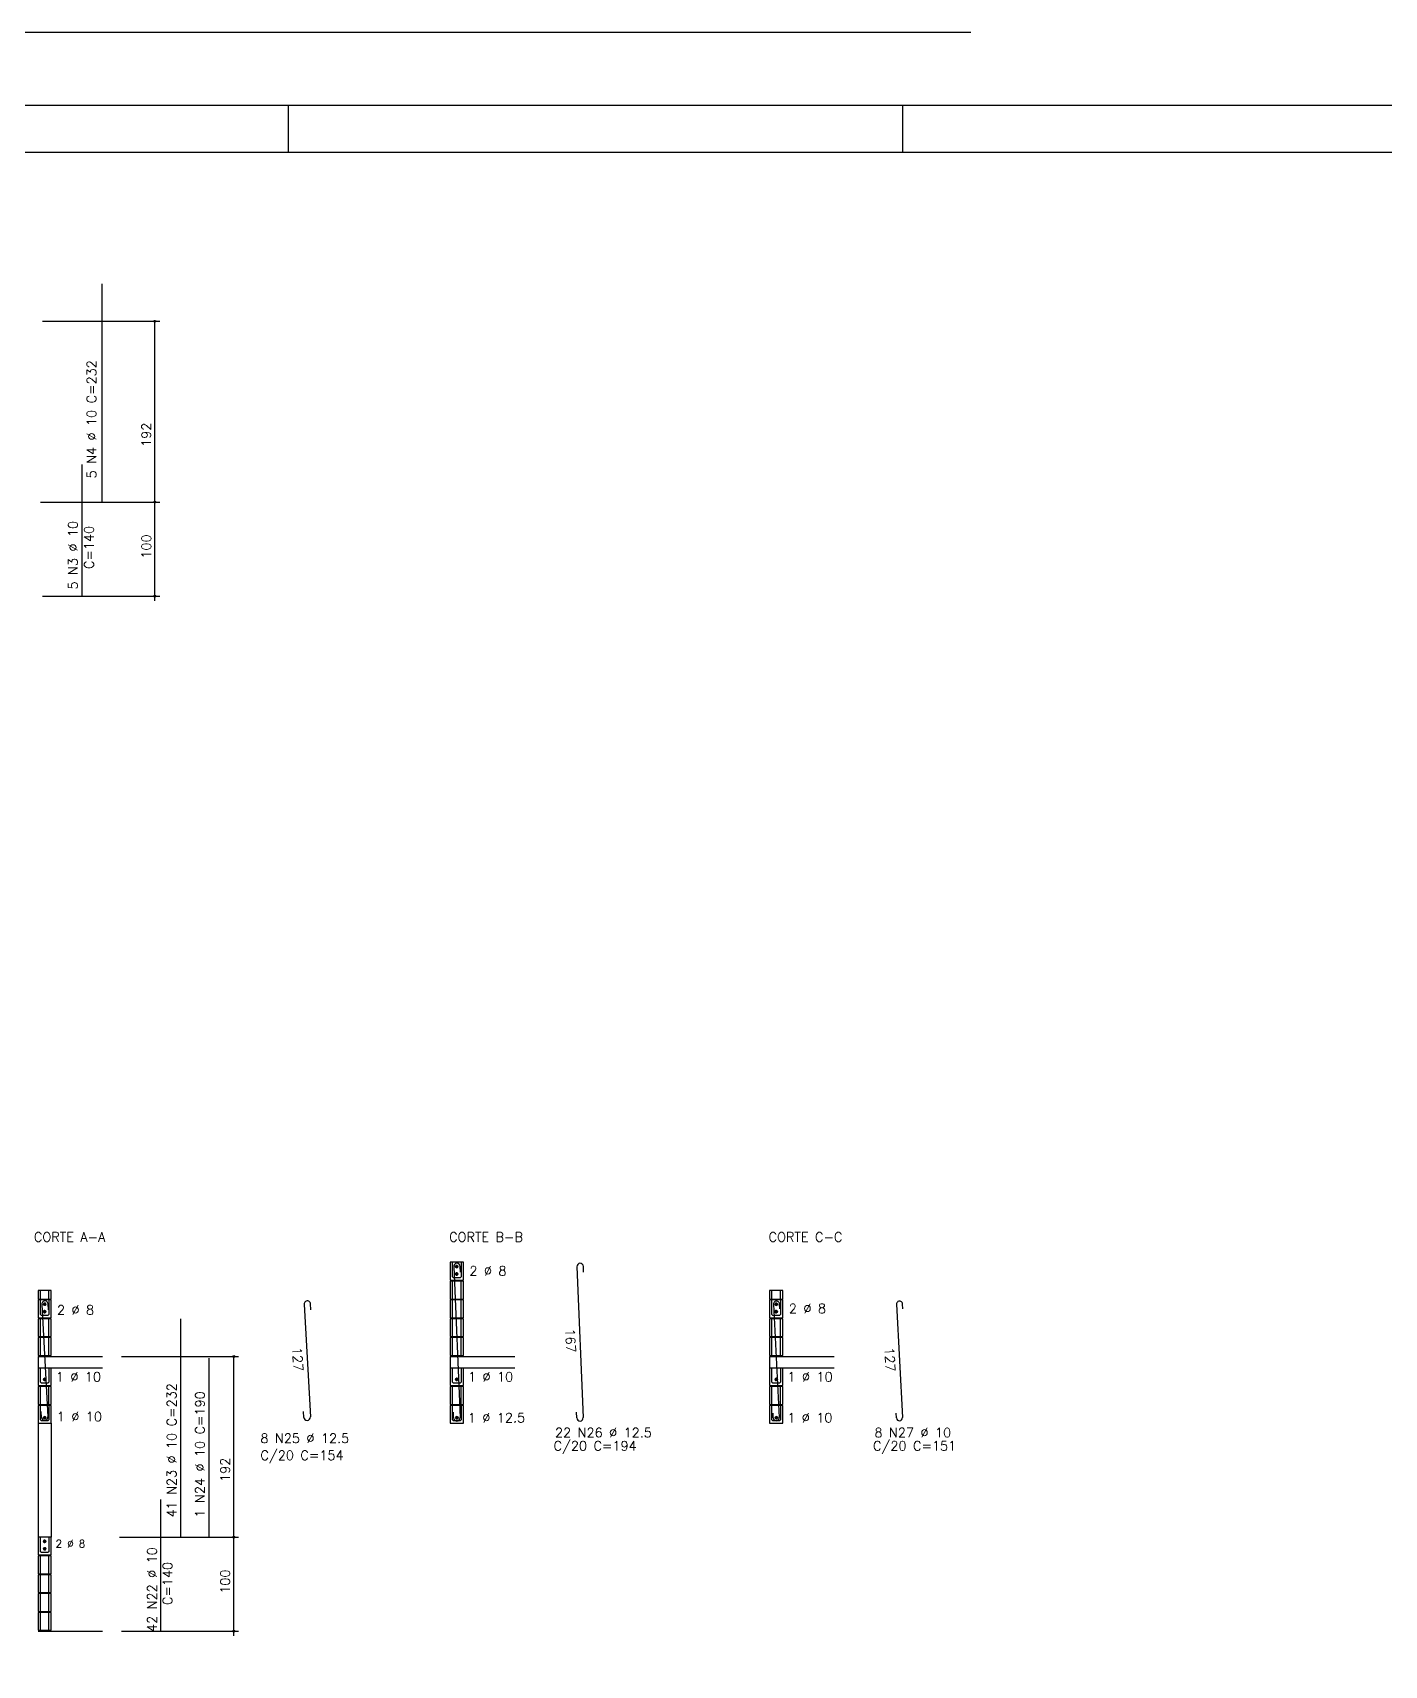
# Model space of a CAD drawing. Extents: x -2 to 121, y -2 to 61.
# Drawn here: x 63.42 to 92.13, y 26.25 to 60.95 of the extents above; entities that cross this region are included whole.
import ezdxf

# ---------------------------------------------------------------- set-up
doc = ezdxf.new("R2010")
doc.units = 0
doc.header["$MEASUREMENT"] = 0
doc.linetypes.add('HIDDEN', pattern=[0.375, 0.25, -0.125])
doc.layers.get('Defpoints').update_dxf_attribs({"linetype": 'CONTINUOUS'})
for name, color, linetype in [('ARQ_FOLHA', 7, 'CONTINUOUS'), ('PENA_02', 2, 'CONTINUOUS'), ('PENA_03', 3, 'CONTINUOUS'), ('PENA_05', 5, 'CONTINUOUS')]:
    doc.layers.add(name, color=color, linetype=linetype)
doc.styles.get("Standard").update_dxf_attribs({"font": 'ROMANS.SHX'})

msp = doc.modelspace()

# ---------------------------------------------------------------- linework, layer by layer
at = {"layer": 'ARQ_FOLHA', "color": 1}
for p, q in [((68.85, 58.400001), (68.85, 59.400001)), ((81.9, 58.400001), (81.9, 59.400001))]:
    msp.add_line(p, q, dxfattribs=at)
for points in [[(0, 0.000001), (118.9, 0.000001), (118.9, 59.400001), (0, 59.400001)], [(2.5, 1.000001), (117.9, 1.000001), (117.9, 58.400001), (2.5, 58.400001)]]:
    msp.add_lwpolyline(points, close=True, dxfattribs=at)
at = {"layer": 'Defpoints', "color": 8, "linetype": 'HIDDEN', "ltscale": 100}
msp.add_lwpolyline([(-1.95, 60.950001), (-1.95, -1.549999), (120.85, -1.549999), (120.85, 60.950001)], close=True, dxfattribs=at)
at = {"layer": 'PENA_02', "linetype": 'Continuous'}
for centre, radius in [((66.01455, 54.815287), 0.02), ((66.01455, 54.815287), 0.01), ((66.01455, 50.975287), 0.02), ((66.01455, 50.975287), 0.01), ((66.01455, 48.975287), 0.02), ((66.01455, 48.975287), 0.01), ((67.689873, 32.817547), 0.02), ((67.689873, 32.817547), 0.01), ((67.689873, 28.977547), 0.02), ((67.689873, 28.977547), 0.01), ((67.689873, 26.977547), 0.02), ((67.689873, 26.977547), 0.01)]:
    msp.add_circle(centre, radius, dxfattribs=at)
at = {"layer": 'PENA_03', "linetype": 'Continuous'}
for p, q in [((63.625234, 54.815287), (66.11455, 54.815287)), ((66.01455, 48.874754), (66.01455, 54.815287)), ((63.583302, 50.975287), (66.11455, 50.975287)), ((63.625234, 48.975287), (66.11455, 48.975287)), ((72.336009, 34.037547), (72.336009, 34.417547)), ((72.516009, 34.037547), (72.516009, 34.417547)), ((63.579877, 34.037547), (63.579877, 34.217547)), ((63.759877, 34.037547), (63.759877, 34.217547)), ((72.336009, 33.637547), (72.336009, 34.017547)), ((72.516009, 33.637547), (72.516009, 34.017547)), ((79.123185, 34.037547), (79.123185, 34.217547)), ((79.303185, 34.037547), (79.303185, 34.217547)), ((63.579877, 33.237547), (63.579877, 33.617547)), ((63.759877, 33.237547), (63.759877, 33.617547)), ((72.336009, 33.237547), (72.336009, 33.617547)), ((72.516009, 33.237547), (72.516009, 33.617547)), ((79.123185, 33.237547), (79.123185, 33.617547)), ((79.303185, 33.237547), (79.303185, 33.617547)), ((63.579877, 32.837547), (63.579877, 33.217547)), ((63.759877, 32.837547), (63.759877, 33.217547)), ((72.336009, 32.837547), (72.336009, 33.217547)), ((72.516009, 32.837547), (72.516009, 33.217547)), ((79.123185, 32.837547), (79.123185, 33.217547)), ((79.303185, 32.837547), (79.303185, 33.217547)), ((63.529877, 32.817547), (63.529877, 32.197547)), ((63.529877, 32.817547), (64.900556, 32.817547)), ((65.300556, 32.817547), (67.789873, 32.817547)), ((67.689873, 26.877014), (67.689873, 32.817547)), ((72.286009, 32.817547), (72.286009, 32.197547)), ((72.286009, 32.817547), (73.656689, 32.817547)), ((79.073185, 32.817547), (79.073185, 32.197547)), ((79.073185, 32.817547), (80.443865, 32.817547)), ((63.529877, 32.577547), (64.900556, 32.577547)), ((72.286009, 32.577547), (73.656689, 32.577547)), ((79.073185, 32.577547), (80.443865, 32.577547)), ((63.579877, 31.797547), (63.579877, 32.177547)), ((63.759877, 31.797547), (63.759877, 32.177547)), ((72.336009, 31.797547), (72.336009, 32.177547)), ((72.516009, 31.797547), (72.516009, 32.177547)), ((79.123185, 31.797547), (79.123185, 32.177547)), ((79.303185, 31.797547), (79.303185, 32.177547)), ((63.529877, 31.397547), (63.529877, 28.977547)), ((63.809877, 31.397547), (63.809877, 28.977547)), ((65.258625, 28.977547), (67.789873, 28.977547)), ((63.579877, 28.197547), (63.579877, 28.577547)), ((63.759877, 28.197547), (63.759877, 28.577547)), ((63.579877, 27.797547), (63.579877, 28.177547)), ((63.759877, 27.797547), (63.759877, 28.177547)), ((63.579877, 27.397547), (63.579877, 27.777547)), ((63.759877, 27.397547), (63.759877, 27.777547)), ((63.579877, 26.997547), (63.579877, 27.377547)), ((63.759877, 26.997547), (63.759877, 27.377547)), ((63.529877, 26.977547), (64.900556, 26.977547)), ((65.300556, 26.977547), (67.789873, 26.977547))]:
    msp.add_line(p, q, dxfattribs=at)
for points in [[(72.286009, 34.437547), (72.566009, 34.437547), (72.566009, 34.817547), (72.286009, 34.817547), (72.286009, 34.437547)], [(72.516009, 34.817547), (72.516009, 34.507547), (72.496009, 34.487547), (72.356009, 34.487547), (72.336009, 34.507547), (72.336009, 34.817547)], [(72.450558, 34.727281), (72.448397, 34.737449), (72.442286, 34.74586), (72.433284, 34.751057), (72.422945, 34.752144), (72.413058, 34.748932), (72.405333, 34.741976), (72.401105, 34.732479), (72.401105, 34.722083), (72.405333, 34.712586), (72.413058, 34.70563), (72.422945, 34.702418), (72.433284, 34.703504), (72.442286, 34.708702), (72.448397, 34.717112), (72.450558, 34.727281)], [(72.286009, 34.037547), (72.566009, 34.037547), (72.566009, 34.417547), (72.286009, 34.417547), (72.286009, 34.037547)], [(72.450558, 34.568537), (72.448397, 34.578705), (72.442286, 34.587116), (72.433284, 34.592313), (72.422945, 34.5934), (72.413058, 34.590188), (72.405333, 34.583232), (72.401105, 34.573735), (72.401105, 34.563339), (72.405333, 34.553842), (72.413058, 34.546886), (72.422945, 34.543674), (72.433284, 34.544761), (72.442286, 34.549958), (72.448397, 34.558369), (72.450558, 34.568537)], [(63.529877, 34.037547), (63.809877, 34.037547), (63.809877, 34.217547), (63.529877, 34.217547), (63.529877, 34.037547)], [(63.529877, 33.637547), (63.809877, 33.637547), (63.809877, 34.017547), (63.529877, 34.017547), (63.529877, 33.637547)], [(63.759877, 34.017547), (63.759877, 33.707547), (63.739877, 33.687547), (63.599877, 33.687547), (63.579877, 33.707547), (63.579877, 34.017547)], [(72.286009, 33.637547), (72.566009, 33.637547), (72.566009, 34.017547), (72.286009, 34.017547), (72.286009, 33.637547)], [(79.073185, 34.037547), (79.353185, 34.037547), (79.353185, 34.217547), (79.073185, 34.217547), (79.073185, 34.037547)], [(79.073185, 33.637547), (79.353185, 33.637547), (79.353185, 34.017547), (79.073185, 34.017547), (79.073185, 33.637547)], [(79.303185, 34.017547), (79.303185, 33.707547), (79.283185, 33.687547), (79.143185, 33.687547), (79.123185, 33.707547), (79.123185, 34.017547)], [(63.694426, 33.927281), (63.692265, 33.937449), (63.686154, 33.94586), (63.677151, 33.951057), (63.666813, 33.952144), (63.656926, 33.948932), (63.6492, 33.941976), (63.644972, 33.932479), (63.644972, 33.922083), (63.6492, 33.912586), (63.656926, 33.90563), (63.666813, 33.902418), (63.677151, 33.903504), (63.686154, 33.908702), (63.692265, 33.917112), (63.694426, 33.927281)], [(63.694426, 33.768537), (63.692265, 33.778705), (63.686154, 33.787116), (63.677151, 33.792313), (63.666813, 33.7934), (63.656926, 33.790188), (63.6492, 33.783232), (63.644972, 33.773735), (63.644972, 33.763339), (63.6492, 33.753842), (63.656926, 33.746886), (63.666813, 33.743674), (63.677151, 33.744761), (63.686154, 33.749958), (63.692265, 33.758369), (63.694426, 33.768537)], [(79.237734, 33.927281), (79.235573, 33.937449), (79.229463, 33.94586), (79.22046, 33.951057), (79.210121, 33.952144), (79.200234, 33.948932), (79.192509, 33.941976), (79.188281, 33.932479), (79.188281, 33.922083), (79.192509, 33.912586), (79.200234, 33.90563), (79.210121, 33.902418), (79.22046, 33.903504), (79.229463, 33.908702), (79.235573, 33.917112), (79.237734, 33.927281)], [(79.237734, 33.768537), (79.235573, 33.778705), (79.229463, 33.787116), (79.22046, 33.792313), (79.210121, 33.7934), (79.200234, 33.790188), (79.192509, 33.783232), (79.188281, 33.773735), (79.188281, 33.763339), (79.192509, 33.753842), (79.200234, 33.746886), (79.210121, 33.743674), (79.22046, 33.744761), (79.229463, 33.749958), (79.235573, 33.758369), (79.237734, 33.768537)], [(63.529877, 33.237547), (63.809877, 33.237547), (63.809877, 33.617547), (63.529877, 33.617547), (63.529877, 33.237547)], [(72.286009, 33.237547), (72.566009, 33.237547), (72.566009, 33.617547), (72.286009, 33.617547), (72.286009, 33.237547)], [(79.073185, 33.237547), (79.353185, 33.237547), (79.353185, 33.617547), (79.073185, 33.617547), (79.073185, 33.237547)], [(63.529877, 32.837547), (63.809877, 32.837547), (63.809877, 33.217547), (63.529877, 33.217547), (63.529877, 32.837547)], [(72.286009, 32.837547), (72.566009, 32.837547), (72.566009, 33.217547), (72.286009, 33.217547), (72.286009, 32.837547)], [(79.073185, 32.837547), (79.353185, 32.837547), (79.353185, 33.217547), (79.073185, 33.217547), (79.073185, 32.837547)], [(63.529877, 32.197547), (63.809877, 32.197547), (63.809877, 32.577547)], [(63.759877, 32.577547), (63.759877, 32.267547), (63.739877, 32.247547), (63.599877, 32.247547), (63.579877, 32.267547), (63.579877, 32.577547)], [(63.694426, 32.328537), (63.692265, 32.338705), (63.686154, 32.347116), (63.677151, 32.352313), (63.666813, 32.3534), (63.656926, 32.350188), (63.6492, 32.343232), (63.644972, 32.333735), (63.644972, 32.323339), (63.6492, 32.313842), (63.656926, 32.306886), (63.666813, 32.303674), (63.677151, 32.304761), (63.686154, 32.309958), (63.692265, 32.318369), (63.694426, 32.328537)], [(72.286009, 32.197547), (72.566009, 32.197547), (72.566009, 32.577547)], [(72.516009, 32.577547), (72.516009, 32.267547), (72.496009, 32.247547), (72.356009, 32.247547), (72.336009, 32.267547), (72.336009, 32.577547)], [(72.450558, 32.328537), (72.448397, 32.338705), (72.442286, 32.347116), (72.433284, 32.352313), (72.422945, 32.3534), (72.413058, 32.350188), (72.405333, 32.343232), (72.401105, 32.333735), (72.401105, 32.323339), (72.405333, 32.313842), (72.413058, 32.306886), (72.422945, 32.303674), (72.433284, 32.304761), (72.442286, 32.309958), (72.448397, 32.318369), (72.450558, 32.328537)], [(79.073185, 32.197547), (79.353185, 32.197547), (79.353185, 32.577547)], [(79.303185, 32.577547), (79.303185, 32.267547), (79.283185, 32.247547), (79.143185, 32.247547), (79.123185, 32.267547), (79.123185, 32.577547)], [(79.237734, 32.328537), (79.235573, 32.338705), (79.229463, 32.347116), (79.22046, 32.352313), (79.210121, 32.3534), (79.200234, 32.350188), (79.192509, 32.343232), (79.188281, 32.333735), (79.188281, 32.323339), (79.192509, 32.313842), (79.200234, 32.306886), (79.210121, 32.303674), (79.22046, 32.304761), (79.229463, 32.309958), (79.235573, 32.318369), (79.237734, 32.328537)], [(63.529877, 31.797547), (63.809877, 31.797547), (63.809877, 32.177547), (63.529877, 32.177547), (63.529877, 31.797547)], [(72.286009, 31.797547), (72.566009, 31.797547), (72.566009, 32.177547), (72.286009, 32.177547), (72.286009, 31.797547)], [(79.073185, 31.797547), (79.353185, 31.797547), (79.353185, 32.177547), (79.073185, 32.177547), (79.073185, 31.797547)], [(63.529877, 31.397547), (63.809877, 31.397547), (63.809877, 31.777547), (63.529877, 31.777547), (63.529877, 31.397547)], [(63.759877, 31.777547), (63.759877, 31.467547), (63.739877, 31.447547), (63.599877, 31.447547), (63.579877, 31.467547), (63.579877, 31.777547)], [(72.286009, 31.397547), (72.566009, 31.397547), (72.566009, 31.777547), (72.286009, 31.777547), (72.286009, 31.397547)], [(72.516009, 31.777547), (72.516009, 31.467547), (72.496009, 31.447547), (72.356009, 31.447547), (72.336009, 31.467547), (72.336009, 31.777547)], [(79.073185, 31.397547), (79.353185, 31.397547), (79.353185, 31.777547), (79.073185, 31.777547), (79.073185, 31.397547)], [(79.303185, 31.777547), (79.303185, 31.467547), (79.283185, 31.447547), (79.143185, 31.447547), (79.123185, 31.467547), (79.123185, 31.777547)], [(63.696473, 31.512547), (63.694312, 31.522715), (63.688202, 31.531125), (63.679199, 31.536323), (63.66886, 31.53741), (63.658973, 31.534197), (63.651248, 31.527241), (63.64702, 31.517745), (63.64702, 31.507349), (63.651248, 31.497852), (63.658973, 31.490896), (63.66886, 31.487684), (63.679199, 31.48877), (63.688202, 31.493968), (63.694312, 31.502378), (63.696473, 31.512547)], [(72.452606, 31.512547), (72.450444, 31.522715), (72.444334, 31.531125), (72.435331, 31.536323), (72.424992, 31.53741), (72.415106, 31.534197), (72.40738, 31.527241), (72.403152, 31.517745), (72.403152, 31.507349), (72.40738, 31.497852), (72.415106, 31.490896), (72.424992, 31.487684), (72.435331, 31.48877), (72.444334, 31.493968), (72.450444, 31.502378), (72.452606, 31.512547)], [(79.239782, 31.512547), (79.23762, 31.522715), (79.23151, 31.531125), (79.222507, 31.536323), (79.212168, 31.53741), (79.202282, 31.534197), (79.194556, 31.527241), (79.190328, 31.517745), (79.190328, 31.507349), (79.194556, 31.497852), (79.202282, 31.490896), (79.212168, 31.487684), (79.222507, 31.48877), (79.23151, 31.493968), (79.23762, 31.502378), (79.239782, 31.512547)], [(63.529877, 28.597547), (63.809877, 28.597547), (63.809877, 28.977547), (63.529877, 28.977547), (63.529877, 28.597547)], [(63.759877, 28.977547), (63.759877, 28.667547), (63.739877, 28.647547), (63.599877, 28.647547), (63.579877, 28.667547), (63.579877, 28.977547)], [(63.694426, 28.887281), (63.692265, 28.897449), (63.686154, 28.90586), (63.677151, 28.911057), (63.666813, 28.912144), (63.656926, 28.908932), (63.6492, 28.901976), (63.644972, 28.892479), (63.644972, 28.882083), (63.6492, 28.872586), (63.656926, 28.86563), (63.666813, 28.862418), (63.677151, 28.863504), (63.686154, 28.868702), (63.692265, 28.877112), (63.694426, 28.887281)], [(63.529877, 28.197547), (63.809877, 28.197547), (63.809877, 28.577547), (63.529877, 28.577547), (63.529877, 28.197547)], [(63.694426, 28.728537), (63.692265, 28.738705), (63.686154, 28.747116), (63.677151, 28.752313), (63.666813, 28.7534), (63.656926, 28.750188), (63.6492, 28.743232), (63.644972, 28.733735), (63.644972, 28.723339), (63.6492, 28.713842), (63.656926, 28.706886), (63.666813, 28.703674), (63.677151, 28.704761), (63.686154, 28.709958), (63.692265, 28.718369), (63.694426, 28.728537)], [(63.529877, 27.797547), (63.809877, 27.797547), (63.809877, 28.177547), (63.529877, 28.177547), (63.529877, 27.797547)], [(63.529877, 27.397547), (63.809877, 27.397547), (63.809877, 27.777547), (63.529877, 27.777547), (63.529877, 27.397547)], [(63.529877, 26.997547), (63.809877, 26.997547), (63.809877, 27.377547), (63.529877, 27.377547), (63.529877, 26.997547)]]:
    msp.add_lwpolyline(points, dxfattribs=at)
for centre in [(72.425558, 34.727281), (72.425558, 34.568537), (63.669426, 33.927281), (63.669426, 33.768537), (79.212734, 33.927281), (79.212734, 33.768537), (63.669426, 32.328537), (72.425558, 32.328537), (79.212734, 32.328537), (63.671473, 31.512547), (72.427606, 31.512547), (79.214782, 31.512547), (63.669426, 28.887281), (63.669426, 28.728537)]:
    msp.add_circle(centre, 0.025, dxfattribs=at)
for points in [[(72.450558, 34.727281), (72.405333, 34.741976), (72.401105, 34.732479)], [(72.450558, 34.727281), (72.401105, 34.732479), (72.401105, 34.722083)], [(72.450558, 34.727281), (72.401105, 34.722083), (72.405333, 34.712586)], [(72.450558, 34.727281), (72.413058, 34.748932), (72.402066, 34.735831)], [(72.450558, 34.727281), (72.402066, 34.735831), (72.402066, 34.71873)], [(72.450558, 34.727281), (72.402066, 34.71873), (72.413058, 34.70563)], [(72.450558, 34.727281), (72.413058, 34.748932), (72.405333, 34.741976)], [(72.450558, 34.727281), (72.405333, 34.712586), (72.413058, 34.70563)], [(72.450558, 34.727281), (72.422945, 34.752144), (72.413058, 34.748932)], [(72.450558, 34.727281), (72.429899, 34.751901), (72.413058, 34.748932)], [(72.450558, 34.727281), (72.413058, 34.70563), (72.429899, 34.702661)], [(72.450558, 34.727281), (72.413058, 34.70563), (72.422945, 34.702418)], [(72.450558, 34.727281), (72.433284, 34.751057), (72.422945, 34.752144)], [(72.450558, 34.727281), (72.422945, 34.702418), (72.433284, 34.703504)], [(72.450558, 34.727281), (72.444709, 34.743351), (72.429899, 34.751901)], [(72.450558, 34.727281), (72.429899, 34.702661), (72.444709, 34.711211)], [(72.450558, 34.727281), (72.442286, 34.74586), (72.433284, 34.751057)], [(72.450558, 34.727281), (72.433284, 34.703504), (72.442286, 34.708702)], [(72.450558, 34.727281), (72.448397, 34.737449), (72.442286, 34.74586)], [(72.450558, 34.727281), (72.442286, 34.708702), (72.448397, 34.717112)], [(72.450558, 34.727281), (72.444709, 34.711211), (72.450558, 34.727281)], [(72.450558, 34.727281), (72.448397, 34.717112), (72.450558, 34.727281)], [(72.450558, 34.568537), (72.405333, 34.583232), (72.401105, 34.573735)], [(72.450558, 34.568537), (72.401105, 34.573735), (72.401105, 34.563339)], [(72.450558, 34.568537), (72.401105, 34.563339), (72.405333, 34.553842)], [(72.450558, 34.568537), (72.413058, 34.590188), (72.402066, 34.577087)], [(72.450558, 34.568537), (72.402066, 34.577087), (72.402066, 34.559986)], [(72.450558, 34.568537), (72.402066, 34.559986), (72.413058, 34.546886)], [(72.450558, 34.568537), (72.413058, 34.590188), (72.405333, 34.583232)], [(72.450558, 34.568537), (72.405333, 34.553842), (72.413058, 34.546886)], [(72.450558, 34.568537), (72.422945, 34.5934), (72.413058, 34.590188)], [(72.450558, 34.568537), (72.429899, 34.593157), (72.413058, 34.590188)], [(72.450558, 34.568537), (72.413058, 34.546886), (72.429899, 34.543917)], [(72.450558, 34.568537), (72.413058, 34.546886), (72.422945, 34.543674)], [(72.450558, 34.568537), (72.433284, 34.592313), (72.422945, 34.5934)], [(72.450558, 34.568537), (72.422945, 34.543674), (72.433284, 34.544761)], [(72.450558, 34.568537), (72.444709, 34.584607), (72.429899, 34.593157)], [(72.450558, 34.568537), (72.429899, 34.543917), (72.444709, 34.552467)], [(72.450558, 34.568537), (72.442286, 34.587116), (72.433284, 34.592313)], [(72.450558, 34.568537), (72.433284, 34.544761), (72.442286, 34.549958)], [(72.450558, 34.568537), (72.448397, 34.578705), (72.442286, 34.587116)], [(72.450558, 34.568537), (72.442286, 34.549958), (72.448397, 34.558369)], [(72.450558, 34.568537), (72.444709, 34.552467), (72.450558, 34.568537)], [(72.450558, 34.568537), (72.448397, 34.558369), (72.450558, 34.568537)], [(63.694426, 33.927281), (63.6492, 33.941976), (63.644972, 33.932479)], [(63.694426, 33.927281), (63.644972, 33.932479), (63.644972, 33.922083)], [(63.694426, 33.927281), (63.644972, 33.922083), (63.6492, 33.912586)], [(63.694426, 33.768537), (63.6492, 33.783232), (63.644972, 33.773735)], [(63.694426, 33.768537), (63.644972, 33.773735), (63.644972, 33.763339)], [(63.694426, 33.768537), (63.644972, 33.763339), (63.6492, 33.753842)], [(63.694426, 33.927281), (63.656926, 33.948932), (63.645934, 33.935831)], [(63.694426, 33.927281), (63.645934, 33.935831), (63.645934, 33.91873)], [(63.694426, 33.927281), (63.645934, 33.91873), (63.656926, 33.90563)], [(63.694426, 33.768537), (63.656926, 33.790188), (63.645934, 33.777087)], [(63.694426, 33.768537), (63.645934, 33.777087), (63.645934, 33.759986)], [(63.694426, 33.768537), (63.645934, 33.759986), (63.656926, 33.746886)], [(63.694426, 33.927281), (63.656926, 33.948932), (63.6492, 33.941976)], [(63.694426, 33.927281), (63.6492, 33.912586), (63.656926, 33.90563)], [(63.694426, 33.768537), (63.656926, 33.790188), (63.6492, 33.783232)], [(63.694426, 33.768537), (63.6492, 33.753842), (63.656926, 33.746886)], [(63.694426, 33.927281), (63.666813, 33.952144), (63.656926, 33.948932)], [(63.694426, 33.927281), (63.673767, 33.951901), (63.656926, 33.948932)], [(63.694426, 33.927281), (63.656926, 33.90563), (63.673767, 33.902661)], [(63.694426, 33.927281), (63.656926, 33.90563), (63.666813, 33.902418)], [(63.694426, 33.768537), (63.666813, 33.7934), (63.656926, 33.790188)], [(63.694426, 33.768537), (63.673767, 33.793157), (63.656926, 33.790188)], [(63.694426, 33.768537), (63.656926, 33.746886), (63.673767, 33.743917)], [(63.694426, 33.768537), (63.656926, 33.746886), (63.666813, 33.743674)], [(63.694426, 33.927281), (63.677151, 33.951057), (63.666813, 33.952144)], [(63.694426, 33.927281), (63.666813, 33.902418), (63.677151, 33.903504)], [(63.694426, 33.768537), (63.677151, 33.792313), (63.666813, 33.7934)], [(63.694426, 33.768537), (63.666813, 33.743674), (63.677151, 33.744761)], [(63.694426, 33.927281), (63.688577, 33.943351), (63.673767, 33.951901)], [(63.694426, 33.927281), (63.673767, 33.902661), (63.688577, 33.911211)], [(63.694426, 33.768537), (63.688577, 33.784607), (63.673767, 33.793157)], [(63.694426, 33.768537), (63.673767, 33.743917), (63.688577, 33.752467)], [(63.694426, 33.927281), (63.686154, 33.94586), (63.677151, 33.951057)], [(63.694426, 33.927281), (63.677151, 33.903504), (63.686154, 33.908702)], [(63.694426, 33.768537), (63.686154, 33.787116), (63.677151, 33.792313)], [(63.694426, 33.768537), (63.677151, 33.744761), (63.686154, 33.749958)], [(63.694426, 33.927281), (63.692265, 33.937449), (63.686154, 33.94586)], [(63.694426, 33.927281), (63.686154, 33.908702), (63.692265, 33.917112)], [(63.694426, 33.768537), (63.692265, 33.778705), (63.686154, 33.787116)], [(63.694426, 33.768537), (63.686154, 33.749958), (63.692265, 33.758369)], [(63.694426, 33.927281), (63.688577, 33.911211), (63.694426, 33.927281)], [(63.694426, 33.768537), (63.688577, 33.752467), (63.694426, 33.768537)], [(63.694426, 33.927281), (63.692265, 33.917112), (63.694426, 33.927281)], [(63.694426, 33.768537), (63.692265, 33.758369), (63.694426, 33.768537)], [(79.237734, 33.927281), (79.192509, 33.941976), (79.188281, 33.932479)], [(79.237734, 33.927281), (79.188281, 33.932479), (79.188281, 33.922083)], [(79.237734, 33.927281), (79.188281, 33.922083), (79.192509, 33.912586)], [(79.237734, 33.768537), (79.192509, 33.783232), (79.188281, 33.773735)], [(79.237734, 33.768537), (79.188281, 33.773735), (79.188281, 33.763339)], [(79.237734, 33.768537), (79.188281, 33.763339), (79.192509, 33.753842)], [(79.237734, 33.927281), (79.200234, 33.948932), (79.189242, 33.935831)], [(79.237734, 33.927281), (79.189242, 33.935831), (79.189242, 33.91873)], [(79.237734, 33.927281), (79.189242, 33.91873), (79.200234, 33.90563)], [(79.237734, 33.768537), (79.200234, 33.790188), (79.189242, 33.777087)], [(79.237734, 33.768537), (79.189242, 33.777087), (79.189242, 33.759986)], [(79.237734, 33.768537), (79.189242, 33.759986), (79.200234, 33.746886)], [(79.237734, 33.927281), (79.200234, 33.948932), (79.192509, 33.941976)], [(79.237734, 33.927281), (79.192509, 33.912586), (79.200234, 33.90563)], [(79.237734, 33.768537), (79.200234, 33.790188), (79.192509, 33.783232)], [(79.237734, 33.768537), (79.192509, 33.753842), (79.200234, 33.746886)], [(79.237734, 33.927281), (79.210121, 33.952144), (79.200234, 33.948932)], [(79.237734, 33.927281), (79.217076, 33.951901), (79.200234, 33.948932)], [(79.237734, 33.927281), (79.200234, 33.90563), (79.217076, 33.902661)], [(79.237734, 33.927281), (79.200234, 33.90563), (79.210121, 33.902418)], [(79.237734, 33.768537), (79.210121, 33.7934), (79.200234, 33.790188)], [(79.237734, 33.768537), (79.217076, 33.793157), (79.200234, 33.790188)], [(79.237734, 33.768537), (79.200234, 33.746886), (79.217076, 33.743917)], [(79.237734, 33.768537), (79.200234, 33.746886), (79.210121, 33.743674)], [(79.237734, 33.927281), (79.22046, 33.951057), (79.210121, 33.952144)], [(79.237734, 33.927281), (79.210121, 33.902418), (79.22046, 33.903504)], [(79.237734, 33.768537), (79.22046, 33.792313), (79.210121, 33.7934)], [(79.237734, 33.768537), (79.210121, 33.743674), (79.22046, 33.744761)], [(79.237734, 33.927281), (79.231885, 33.943351), (79.217076, 33.951901)], [(79.237734, 33.927281), (79.217076, 33.902661), (79.231885, 33.911211)], [(79.237734, 33.768537), (79.231885, 33.784607), (79.217076, 33.793157)], [(79.237734, 33.768537), (79.217076, 33.743917), (79.231885, 33.752467)], [(79.237734, 33.927281), (79.229463, 33.94586), (79.22046, 33.951057)], [(79.237734, 33.927281), (79.22046, 33.903504), (79.229463, 33.908702)], [(79.237734, 33.768537), (79.229463, 33.787116), (79.22046, 33.792313)], [(79.237734, 33.768537), (79.22046, 33.744761), (79.229463, 33.749958)], [(79.237734, 33.927281), (79.235573, 33.937449), (79.229463, 33.94586)], [(79.237734, 33.927281), (79.229463, 33.908702), (79.235573, 33.917112)], [(79.237734, 33.768537), (79.235573, 33.778705), (79.229463, 33.787116)], [(79.237734, 33.768537), (79.229463, 33.749958), (79.235573, 33.758369)], [(79.237734, 33.927281), (79.231885, 33.911211), (79.237734, 33.927281)], [(79.237734, 33.768537), (79.231885, 33.752467), (79.237734, 33.768537)], [(79.237734, 33.927281), (79.235573, 33.917112), (79.237734, 33.927281)], [(79.237734, 33.768537), (79.235573, 33.758369), (79.237734, 33.768537)], [(63.694426, 32.328537), (63.6492, 32.343232), (63.644972, 32.333735)], [(63.694426, 32.328537), (63.644972, 32.333735), (63.644972, 32.323339)], [(63.694426, 32.328537), (63.644972, 32.323339), (63.6492, 32.313842)], [(63.694426, 32.328537), (63.656926, 32.350188), (63.645934, 32.337087)], [(63.694426, 32.328537), (63.645934, 32.337087), (63.645934, 32.319986)], [(63.694426, 32.328537), (63.645934, 32.319986), (63.656926, 32.306886)], [(63.694426, 32.328537), (63.656926, 32.350188), (63.6492, 32.343232)], [(63.694426, 32.328537), (63.6492, 32.313842), (63.656926, 32.306886)], [(63.694426, 32.328537), (63.666813, 32.3534), (63.656926, 32.350188)], [(63.694426, 32.328537), (63.673767, 32.353157), (63.656926, 32.350188)], [(63.694426, 32.328537), (63.656926, 32.306886), (63.673767, 32.303917)], [(63.694426, 32.328537), (63.656926, 32.306886), (63.666813, 32.303674)], [(63.694426, 32.328537), (63.677151, 32.352313), (63.666813, 32.3534)], [(63.694426, 32.328537), (63.666813, 32.303674), (63.677151, 32.304761)], [(63.694426, 32.328537), (63.688577, 32.344607), (63.673767, 32.353157)], [(63.694426, 32.328537), (63.673767, 32.303917), (63.688577, 32.312467)], [(63.694426, 32.328537), (63.686154, 32.347116), (63.677151, 32.352313)], [(63.694426, 32.328537), (63.677151, 32.304761), (63.686154, 32.309958)], [(63.694426, 32.328537), (63.692265, 32.338705), (63.686154, 32.347116)], [(63.694426, 32.328537), (63.686154, 32.309958), (63.692265, 32.318369)], [(63.694426, 32.328537), (63.688577, 32.312467), (63.694426, 32.328537)], [(63.694426, 32.328537), (63.692265, 32.318369), (63.694426, 32.328537)], [(72.450558, 32.328537), (72.405333, 32.343232), (72.401105, 32.333735)], [(72.450558, 32.328537), (72.401105, 32.333735), (72.401105, 32.323339)], [(72.450558, 32.328537), (72.401105, 32.323339), (72.405333, 32.313842)], [(72.450558, 32.328537), (72.413058, 32.350188), (72.402066, 32.337087)], [(72.450558, 32.328537), (72.402066, 32.337087), (72.402066, 32.319986)], [(72.450558, 32.328537), (72.402066, 32.319986), (72.413058, 32.306886)], [(72.450558, 32.328537), (72.413058, 32.350188), (72.405333, 32.343232)], [(72.450558, 32.328537), (72.405333, 32.313842), (72.413058, 32.306886)], [(72.450558, 32.328537), (72.422945, 32.3534), (72.413058, 32.350188)], [(72.450558, 32.328537), (72.429899, 32.353157), (72.413058, 32.350188)], [(72.450558, 32.328537), (72.413058, 32.306886), (72.429899, 32.303917)], [(72.450558, 32.328537), (72.413058, 32.306886), (72.422945, 32.303674)], [(72.450558, 32.328537), (72.433284, 32.352313), (72.422945, 32.3534)], [(72.450558, 32.328537), (72.422945, 32.303674), (72.433284, 32.304761)], [(72.450558, 32.328537), (72.444709, 32.344607), (72.429899, 32.353157)], [(72.450558, 32.328537), (72.429899, 32.303917), (72.444709, 32.312467)], [(72.450558, 32.328537), (72.442286, 32.347116), (72.433284, 32.352313)], [(72.450558, 32.328537), (72.433284, 32.304761), (72.442286, 32.309958)], [(72.450558, 32.328537), (72.448397, 32.338705), (72.442286, 32.347116)], [(72.450558, 32.328537), (72.442286, 32.309958), (72.448397, 32.318369)], [(72.450558, 32.328537), (72.444709, 32.312467), (72.450558, 32.328537)], [(72.450558, 32.328537), (72.448397, 32.318369), (72.450558, 32.328537)], [(79.237734, 32.328537), (79.192509, 32.343232), (79.188281, 32.333735)], [(79.237734, 32.328537), (79.188281, 32.333735), (79.188281, 32.323339)], [(79.237734, 32.328537), (79.188281, 32.323339), (79.192509, 32.313842)], [(79.237734, 32.328537), (79.200234, 32.350188), (79.189242, 32.337087)], [(79.237734, 32.328537), (79.189242, 32.337087), (79.189242, 32.319986)], [(79.237734, 32.328537), (79.189242, 32.319986), (79.200234, 32.306886)], [(79.237734, 32.328537), (79.200234, 32.350188), (79.192509, 32.343232)], [(79.237734, 32.328537), (79.192509, 32.313842), (79.200234, 32.306886)], [(79.237734, 32.328537), (79.210121, 32.3534), (79.200234, 32.350188)], [(79.237734, 32.328537), (79.217076, 32.353157), (79.200234, 32.350188)], [(79.237734, 32.328537), (79.200234, 32.306886), (79.217076, 32.303917)], [(79.237734, 32.328537), (79.200234, 32.306886), (79.210121, 32.303674)], [(79.237734, 32.328537), (79.22046, 32.352313), (79.210121, 32.3534)], [(79.237734, 32.328537), (79.210121, 32.303674), (79.22046, 32.304761)], [(79.237734, 32.328537), (79.231885, 32.344607), (79.217076, 32.353157)], [(79.237734, 32.328537), (79.217076, 32.303917), (79.231885, 32.312467)], [(79.237734, 32.328537), (79.229463, 32.347116), (79.22046, 32.352313)], [(79.237734, 32.328537), (79.22046, 32.304761), (79.229463, 32.309958)], [(79.237734, 32.328537), (79.235573, 32.338705), (79.229463, 32.347116)], [(79.237734, 32.328537), (79.229463, 32.309958), (79.235573, 32.318369)], [(79.237734, 32.328537), (79.231885, 32.312467), (79.237734, 32.328537)], [(79.237734, 32.328537), (79.235573, 32.318369), (79.237734, 32.328537)], [(63.696473, 31.512547), (63.651248, 31.527241), (63.64702, 31.517745)], [(63.696473, 31.512547), (63.64702, 31.517745), (63.64702, 31.507349)], [(63.696473, 31.512547), (63.64702, 31.507349), (63.651248, 31.497852)], [(63.696473, 31.512547), (63.658973, 31.534197), (63.647981, 31.521097)], [(63.696473, 31.512547), (63.647981, 31.521097), (63.647981, 31.503996)], [(63.696473, 31.512547), (63.647981, 31.503996), (63.658973, 31.490896)], [(63.696473, 31.512547), (63.658973, 31.534197), (63.651248, 31.527241)], [(63.696473, 31.512547), (63.651248, 31.497852), (63.658973, 31.490896)], [(63.696473, 31.512547), (63.66886, 31.53741), (63.658973, 31.534197)], [(63.696473, 31.512547), (63.675814, 31.537167), (63.658973, 31.534197)], [(63.696473, 31.512547), (63.658973, 31.490896), (63.675814, 31.487927)], [(63.696473, 31.512547), (63.658973, 31.490896), (63.66886, 31.487684)], [(63.696473, 31.512547), (63.679199, 31.536323), (63.66886, 31.53741)], [(63.696473, 31.512547), (63.66886, 31.487684), (63.679199, 31.48877)], [(63.696473, 31.512547), (63.690624, 31.528617), (63.675814, 31.537167)], [(63.696473, 31.512547), (63.675814, 31.487927), (63.690624, 31.496477)], [(63.696473, 31.512547), (63.688202, 31.531125), (63.679199, 31.536323)], [(63.696473, 31.512547), (63.679199, 31.48877), (63.688202, 31.493968)], [(63.696473, 31.512547), (63.694312, 31.522715), (63.688202, 31.531125)], [(63.696473, 31.512547), (63.688202, 31.493968), (63.694312, 31.502378)], [(63.696473, 31.512547), (63.690624, 31.496477), (63.696473, 31.512547)], [(63.696473, 31.512547), (63.694312, 31.502378), (63.696473, 31.512547)], [(72.452606, 31.512547), (72.40738, 31.527241), (72.403152, 31.517745)], [(72.452606, 31.512547), (72.403152, 31.517745), (72.403152, 31.507349)], [(72.452606, 31.512547), (72.403152, 31.507349), (72.40738, 31.497852)], [(72.452606, 31.512547), (72.415106, 31.534197), (72.404113, 31.521097)], [(72.452606, 31.512547), (72.404113, 31.521097), (72.404113, 31.503996)], [(72.452606, 31.512547), (72.404113, 31.503996), (72.415106, 31.490896)], [(72.452606, 31.512547), (72.415106, 31.534197), (72.40738, 31.527241)], [(72.452606, 31.512547), (72.40738, 31.497852), (72.415106, 31.490896)], [(72.452606, 31.512547), (72.424992, 31.53741), (72.415106, 31.534197)], [(72.452606, 31.512547), (72.431947, 31.537167), (72.415106, 31.534197)], [(72.452606, 31.512547), (72.415106, 31.490896), (72.431947, 31.487927)], [(72.452606, 31.512547), (72.415106, 31.490896), (72.424992, 31.487684)], [(72.452606, 31.512547), (72.435331, 31.536323), (72.424992, 31.53741)], [(72.452606, 31.512547), (72.424992, 31.487684), (72.435331, 31.48877)], [(72.452606, 31.512547), (72.446757, 31.528617), (72.431947, 31.537167)], [(72.452606, 31.512547), (72.431947, 31.487927), (72.446757, 31.496477)], [(72.452606, 31.512547), (72.444334, 31.531125), (72.435331, 31.536323)], [(72.452606, 31.512547), (72.435331, 31.48877), (72.444334, 31.493968)], [(72.452606, 31.512547), (72.450444, 31.522715), (72.444334, 31.531125)], [(72.452606, 31.512547), (72.444334, 31.493968), (72.450444, 31.502378)], [(72.452606, 31.512547), (72.446757, 31.496477), (72.452606, 31.512547)], [(72.452606, 31.512547), (72.450444, 31.502378), (72.452606, 31.512547)], [(79.239782, 31.512547), (79.194556, 31.527241), (79.190328, 31.517745)], [(79.239782, 31.512547), (79.190328, 31.517745), (79.190328, 31.507349)], [(79.239782, 31.512547), (79.190328, 31.507349), (79.194556, 31.497852)], [(79.239782, 31.512547), (79.202282, 31.534197), (79.191289, 31.521097)], [(79.239782, 31.512547), (79.191289, 31.521097), (79.191289, 31.503996)], [(79.239782, 31.512547), (79.191289, 31.503996), (79.202282, 31.490896)], [(79.239782, 31.512547), (79.202282, 31.534197), (79.194556, 31.527241)], [(79.239782, 31.512547), (79.194556, 31.497852), (79.202282, 31.490896)], [(79.239782, 31.512547), (79.212168, 31.53741), (79.202282, 31.534197)], [(79.239782, 31.512547), (79.219123, 31.537167), (79.202282, 31.534197)], [(79.239782, 31.512547), (79.202282, 31.490896), (79.219123, 31.487927)], [(79.239782, 31.512547), (79.202282, 31.490896), (79.212168, 31.487684)], [(79.239782, 31.512547), (79.222507, 31.536323), (79.212168, 31.53741)], [(79.239782, 31.512547), (79.212168, 31.487684), (79.222507, 31.48877)], [(79.239782, 31.512547), (79.233933, 31.528617), (79.219123, 31.537167)], [(79.239782, 31.512547), (79.219123, 31.487927), (79.233933, 31.496477)], [(79.239782, 31.512547), (79.23151, 31.531125), (79.222507, 31.536323)], [(79.239782, 31.512547), (79.222507, 31.48877), (79.23151, 31.493968)], [(79.239782, 31.512547), (79.23762, 31.522715), (79.23151, 31.531125)], [(79.239782, 31.512547), (79.23151, 31.493968), (79.23762, 31.502378)], [(79.239782, 31.512547), (79.233933, 31.496477), (79.239782, 31.512547)], [(79.239782, 31.512547), (79.23762, 31.502378), (79.239782, 31.512547)], [(63.694426, 28.887281), (63.6492, 28.901976), (63.644972, 28.892479)], [(63.694426, 28.887281), (63.644972, 28.892479), (63.644972, 28.882083)], [(63.694426, 28.887281), (63.644972, 28.882083), (63.6492, 28.872586)], [(63.694426, 28.887281), (63.656926, 28.908932), (63.645934, 28.895831)], [(63.694426, 28.887281), (63.645934, 28.895831), (63.645934, 28.87873)], [(63.694426, 28.887281), (63.645934, 28.87873), (63.656926, 28.86563)], [(63.694426, 28.887281), (63.656926, 28.908932), (63.6492, 28.901976)], [(63.694426, 28.887281), (63.6492, 28.872586), (63.656926, 28.86563)], [(63.694426, 28.887281), (63.666813, 28.912144), (63.656926, 28.908932)], [(63.694426, 28.887281), (63.673767, 28.911901), (63.656926, 28.908932)], [(63.694426, 28.887281), (63.656926, 28.86563), (63.673767, 28.862661)], [(63.694426, 28.887281), (63.656926, 28.86563), (63.666813, 28.862418)], [(63.694426, 28.887281), (63.677151, 28.911057), (63.666813, 28.912144)], [(63.694426, 28.887281), (63.666813, 28.862418), (63.677151, 28.863504)], [(63.694426, 28.887281), (63.688577, 28.903351), (63.673767, 28.911901)], [(63.694426, 28.887281), (63.673767, 28.862661), (63.688577, 28.871211)], [(63.694426, 28.887281), (63.686154, 28.90586), (63.677151, 28.911057)], [(63.694426, 28.887281), (63.677151, 28.863504), (63.686154, 28.868702)], [(63.694426, 28.887281), (63.692265, 28.897449), (63.686154, 28.90586)], [(63.694426, 28.887281), (63.686154, 28.868702), (63.692265, 28.877112)], [(63.694426, 28.887281), (63.688577, 28.871211), (63.694426, 28.887281)], [(63.694426, 28.887281), (63.692265, 28.877112), (63.694426, 28.887281)], [(63.694426, 28.728537), (63.6492, 28.743232), (63.644972, 28.733735)], [(63.694426, 28.728537), (63.644972, 28.733735), (63.644972, 28.723339)], [(63.694426, 28.728537), (63.644972, 28.723339), (63.6492, 28.713842)], [(63.694426, 28.728537), (63.656926, 28.750188), (63.645934, 28.737087)], [(63.694426, 28.728537), (63.645934, 28.737087), (63.645934, 28.719986)], [(63.694426, 28.728537), (63.645934, 28.719986), (63.656926, 28.706886)], [(63.694426, 28.728537), (63.656926, 28.750188), (63.6492, 28.743232)], [(63.694426, 28.728537), (63.6492, 28.713842), (63.656926, 28.706886)], [(63.694426, 28.728537), (63.666813, 28.7534), (63.656926, 28.750188)], [(63.694426, 28.728537), (63.673767, 28.753157), (63.656926, 28.750188)], [(63.694426, 28.728537), (63.656926, 28.706886), (63.673767, 28.703917)], [(63.694426, 28.728537), (63.656926, 28.706886), (63.666813, 28.703674)], [(63.694426, 28.728537), (63.677151, 28.752313), (63.666813, 28.7534)], [(63.694426, 28.728537), (63.666813, 28.703674), (63.677151, 28.704761)], [(63.694426, 28.728537), (63.688577, 28.744607), (63.673767, 28.753157)], [(63.694426, 28.728537), (63.673767, 28.703917), (63.688577, 28.712467)], [(63.694426, 28.728537), (63.686154, 28.747116), (63.677151, 28.752313)], [(63.694426, 28.728537), (63.677151, 28.704761), (63.686154, 28.709958)], [(63.694426, 28.728537), (63.692265, 28.738705), (63.686154, 28.747116)], [(63.694426, 28.728537), (63.686154, 28.709958), (63.692265, 28.718369)], [(63.694426, 28.728537), (63.688577, 28.712467), (63.694426, 28.728537)], [(63.694426, 28.728537), (63.692265, 28.718369), (63.694426, 28.728537)]]:
    msp.add_solid(points, dxfattribs=at)
at = {"layer": 'PENA_05', "linetype": 'Continuous'}
for p, q in [((64.890799, 50.975287), (64.890799, 55.615287)), ((64.464875, 48.975287), (64.464875, 51.775287)), ((72.36258, 34.724319), (72.496782, 31.515931)), ((72.505683, 34.605195), (72.50046, 34.730086)), ((74.977804, 34.724319), (75.112005, 31.515931)), ((75.120907, 34.605195), (75.115683, 34.730086)), ((63.607094, 33.923878), (63.740003, 31.530225)), ((63.751812, 33.806721), (63.744882, 33.931529)), ((69.182136, 33.923878), (69.315045, 31.530225)), ((69.326854, 33.806721), (69.319924, 33.931529)), ((79.155191, 33.924429), (79.278523, 31.516107)), ((79.288138, 33.831106), (79.283024, 33.930975)), ((81.770415, 33.924429), (81.893747, 31.516107)), ((81.903362, 33.831106), (81.898247, 33.930975)), ((66.566122, 28.977547), (66.566122, 33.617547)), ((67.166122, 28.977547), (67.166122, 32.777547)), ((63.602215, 31.522574), (63.595285, 31.647382)), ((69.177257, 31.522574), (69.170327, 31.647382)), ((72.358902, 31.510164), (72.353678, 31.635055)), ((74.974126, 31.510164), (74.968902, 31.635055)), ((79.15069, 31.50956), (79.145576, 31.609429)), ((81.765914, 31.50956), (81.7608, 31.609429)), ((66.140198, 26.977547), (66.140198, 29.777547))]:
    msp.add_line(p, q, dxfattribs=at)
for centre, radius, start, end in [((72.43152, 34.727203), 0.069, 2.395195, 182.395195), ((75.046743, 34.727203), 0.069, 2.395195, 182.395195), ((63.675988, 33.927704), 0.069, 3.178119, 183.178119), ((69.25103, 33.927704), 0.069, 3.178119, 183.178119), ((79.219107, 33.927702), 0.064, 2.931596, 182.931596), ((81.834331, 33.927702), 0.064, 2.931596, 182.931596), ((63.671109, 31.5264), 0.069, 183.178119, 3.178119), ((69.246151, 31.5264), 0.069, 183.178119, 3.178119), ((72.427842, 31.513048), 0.069, 182.395195, 2.395195), ((75.043066, 31.513048), 0.069, 182.395195, 2.395195), ((79.214607, 31.512833), 0.064, 182.931596, 2.931596), ((81.82983, 31.512833), 0.064, 182.931596, 2.931596)]:
    msp.add_arc(centre, radius, start, end, dxfattribs=at)

# ---------------------------------------------------------------- texts
at = {"layer": 'PENA_03', "linetype": 'Continuous'}
for s, rotation, p in [('5 N4 %%c 10 C=232', 90, (64.767471, 51.477185)), ('192', 90, (65.929156, 52.147093)), ('5 N3 %%c 10', 90, (64.371218, 49.116578)), ('C=140', 90, (64.712376, 49.551345)), ('100', 90, (65.930771, 49.771534)), ('167', 272.395195, (74.732629, 33.407326)), ('127', 273.178119, (68.93242, 33.009958)), ('127', 272.931596, (81.51713, 33.004532)), ('41 N23 %%c 10 C=232', 90, (66.469255, 29.393816)), ('1 N24 %%c 10 C=190', 90, (67.069255, 29.393816)), ('192', 90, (67.604479, 30.149353)), ('42 N22 %%c 10', 90, (66.051334, 26.962093)), ('C=140', 90, (66.379908, 27.532736)), ('100', 90, (67.606094, 27.773794))]:
    msp.add_text(s, height=0.2, rotation=rotation, dxfattribs=at).set_placement(p)
for s, height, p in [('CORTE A-A', 0.2, (63.442331, 35.25531)), ('CORTE B-B', 0.2, (72.263897, 35.25531)), ('CORTE C-C', 0.2, (79.051073, 35.25531)), ('2 %%c 8', 0.2, (72.694562, 34.535414)), ('2 %%c 8', 0.2, (63.932407, 33.704796)), ('2 %%c 8', 0.2, (79.481738, 33.735414)), ('1 %%c 10', 0.2, (63.907913, 32.283266)), ('1 %%c 10', 0.2, (72.664045, 32.283266)), ('1 %%c 10', 0.2, (79.451221, 32.283266)), ('1 %%c 10', 0.2, (63.928195, 31.438147)), ('1 %%c 12.5', 0.2, (72.660441, 31.414817)), ('1 %%c 10', 0.2, (79.447617, 31.414817)), ('22 N26 %%c 12.5', 0.2, (74.513294, 31.09804)), ('8 N27 %%c 10', 0.2, (81.30047, 31.09804)), ('8 N25 %%c 12.5', 0.2, (68.25492, 30.977343)), ('C/20 C=194', 0.2, (74.483029, 30.81557)), ('C/20 C=151', 0.2, (81.270205, 30.81557)), ('C/20 C=154', 0.2, (68.255239, 30.615744)), ('2 %%c 8', 0.16, (63.902582, 28.757287))]:
    msp.add_text(s, height=height, dxfattribs=at).set_placement(p)

doc.saveas('drawing.dxf')
